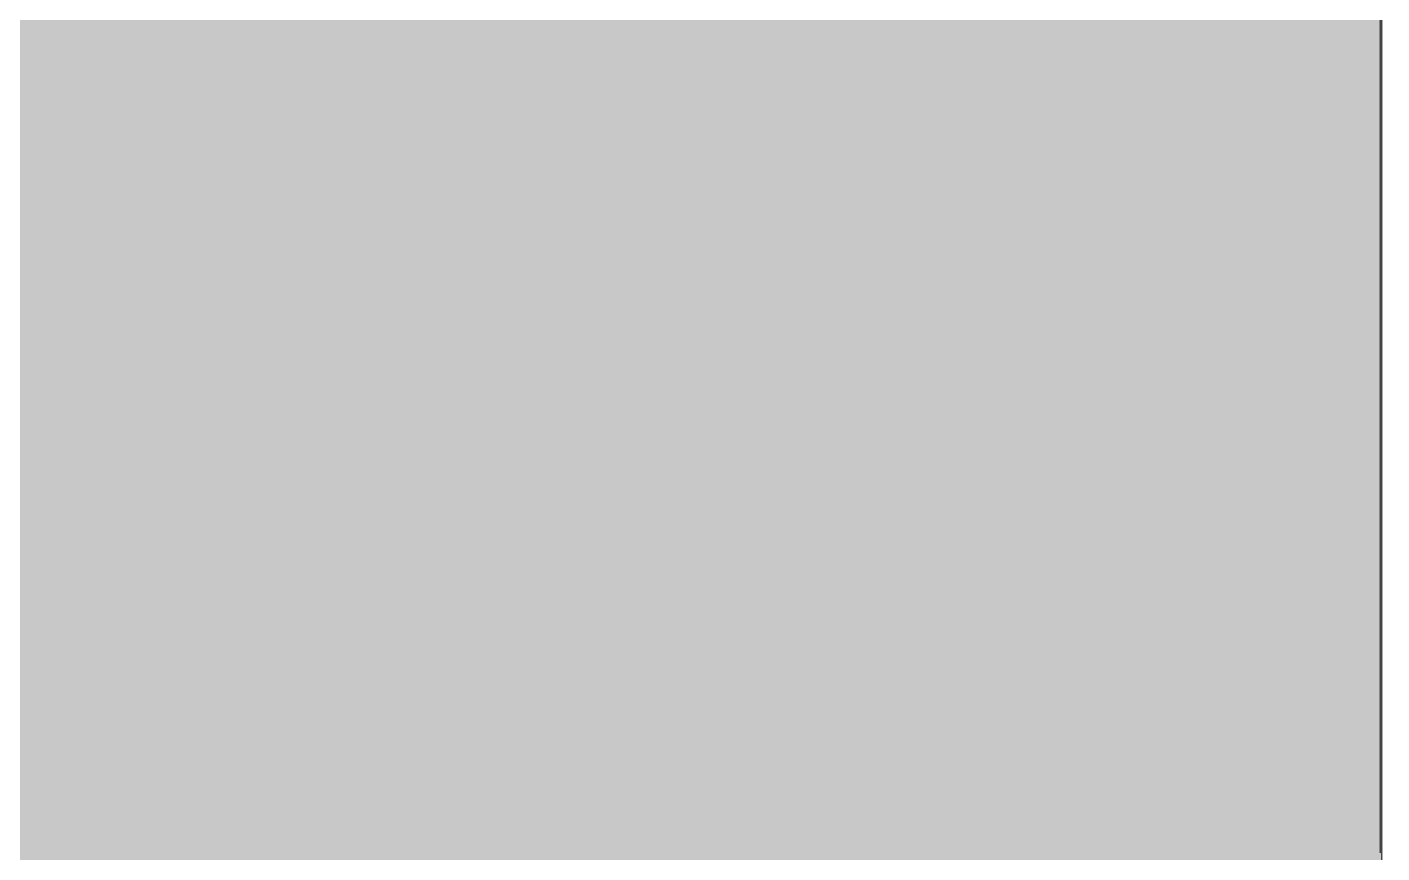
# Model space of a CAD drawing. Header units: millimetres. Extents: x -3817 to 677485, y -22715 to 103890.
# Drawn here: x -312.08 to -305.47, y -19530.28 to -19526.25 of the extents above; entities that cross this region are included whole.
import ezdxf

# ---------------------------------------------------------------- set-up
doc = ezdxf.new("R2010")
doc.units = ezdxf.units.MM
doc.layers.add('PDF _Геометрия', color=7, linetype='Continuous', true_color=0x1d1d1d)
doc.layers.add('PDF _Сплошная заливка', color=7, linetype='Continuous', true_color=0xffffff)

msp = doc.modelspace()

# ---------------------------------------------------------------- hatches: boundary and pattern name
at = {"layer": 'PDF _Сплошная заливка', "transparency": 33554559}
h = msp.add_hatch(color=256, dxfattribs=at)
h.paths.add_polyline_path([(-345.78, -19602.5344), (-305.4665, -19602.5344), (-305.4665, -19522.1436), (-321.3399, -19522.1436), (-321.4108, -19521.6416), (-332.749, -19521.6416), (-332.749, -19522.1436), (-348.7721, -19522.1436), (-348.7721, -19563.087), (-349.087, -19563.087), (-349.087, -19599.7688), (-345.78, -19599.7763), (-345.78, -19601.8635)], flags=0)
h.paths.add_polyline_path([(-332.3553, -19520.4054), (-321.3399, -19520.4054), (-321.4108, -19520.2539), (-332.749, -19520.2539), (-332.749, -19520.4054), (-332.434, -19520.4054)], flags=0)

# ---------------------------------------------------------------- linework, layer by layer
at = {"layer": 'PDF _Геометрия', "color": 253, "lineweight": 9, "true_color": 0xaaaaaa}
msp.add_lwpolyline([(-349.087, -19563.087), (-349.087, -19599.7688), (-345.78, -19599.7688), (-345.78, -19602.5344), (-318.0645, -19602.5344), (-305.4665, -19602.5344), (-305.4665, -19522.1436), (-321.3399, -19522.1436), (-321.3399, -19521.6416)], dxfattribs=at)
at = {"layer": 'PDF _Геометрия', "color": 7, "lineweight": 9}
for points in [[(-305.4743, -19526.1028), (-305.4743, -19526.2754), (-305.4743, -19526.4395), (-305.4743, -19526.5928), (-305.4743, -19526.7324), (-305.4743, -19526.8558), (-305.4743, -19526.9603), (-305.4743, -19527.0434), (-305.4743, -19527.2929), (-305.4743, -19527.5355), (-305.4743, -19527.7716), (-305.4743, -19528.0016), (-305.4743, -19528.2258), (-305.4743, -19528.3174), (-305.4743, -19528.4402), (-305.4743, -19528.5841), (-305.4743, -19528.7388), (-305.4743, -19528.8937), (-305.4743, -19529.0388), (-305.4743, -19529.1635), (-305.4743, -19529.2576), (-305.4743, -19529.3109), (-305.4743, -19528.4137), (-305.4743, -19528.2423), (-305.4743, -19528.089), (-305.4743, -19527.952), (-305.4743, -19527.8294), (-305.4743, -19527.7194), (-305.4743, -19527.6198), (-305.4743, -19527.5289), (-305.4743, -19527.4446), (-305.4743, -19527.3651), (-305.4743, -19527.4446), (-305.4743, -19527.5289), (-305.4743, -19527.6198), (-305.4743, -19527.7194), (-305.4743, -19527.8294), (-305.4743, -19527.952), (-305.4743, -19528.089), (-305.4743, -19528.2423), (-305.4743, -19528.4137), (-305.4743, -19529.3109), (-305.4743, -19529.3114), (-305.4743, -19529.312), (-305.4743, -19529.3126), (-305.4743, -19529.3132), (-305.4743, -19529.3138), (-305.4743, -19529.3144), (-305.4743, -19529.3149), (-305.4743, -19529.3155), (-305.4743, -19529.3162), (-305.4743, -19529.3168), (-305.4743, -19529.3175), (-305.4743, -19529.3182), (-305.4743, -19529.3188), (-305.4743, -19529.3195), (-305.4743, -19529.3203), (-305.4743, -19529.321), (-305.4743, -19529.3217), (-305.4743, -19529.3224), (-305.4743, -19529.3232), (-305.4743, -19529.3239), (-305.4743, -19529.3247), (-305.4743, -19529.3255), (-305.4743, -19529.3262), (-305.4743, -19529.3271), (-305.4743, -19529.3278), (-305.4743, -19529.3287), (-305.4743, -19529.3295), (-305.4743, -19529.3304), (-305.4743, -19529.3312), (-305.4743, -19529.3321), (-305.4743, -19529.3329), (-305.4743, -19529.3338), (-305.4743, -19529.3347), (-305.4743, -19529.3355), (-305.4743, -19529.3365), (-305.4743, -19529.3374), (-305.4743, -19529.3383), (-305.4743, -19529.3393), (-305.4743, -19529.3402), (-305.4743, -19529.3412), (-305.4743, -19529.3422), (-305.4743, -19529.3432), (-305.4743, -19529.3441), (-305.4743, -19529.3451), (-305.4743, -19529.3461), (-305.4743, -19529.3472), (-305.4743, -19529.3482), (-305.4743, -19529.3492), (-305.4743, -19529.3503), (-305.4743, -19529.3513), (-305.4743, -19529.3524), (-305.4743, -19529.3534), (-305.4743, -19529.3545), (-305.4743, -19529.3556), (-305.4743, -19529.3567), (-305.4743, -19529.3578), (-305.4743, -19529.3589), (-305.4743, -19529.3601), (-305.4743, -19529.3612), (-305.4743, -19529.3624), (-305.4743, -19529.3635), (-305.4743, -19529.3647), (-305.4743, -19529.3659), (-305.4743, -19529.3671), (-305.4743, -19529.3683), (-305.4743, -19529.3695), (-305.4743, -19529.3706), (-305.4743, -19529.3719), (-305.4743, -19529.3731), (-305.4743, -19529.3744), (-305.4743, -19529.3756), (-305.4743, -19529.3768), (-305.4743, -19529.3781), (-305.4743, -19529.3794), (-305.4743, -19529.3806), (-305.4743, -19529.3819), (-305.4743, -19529.3833), (-305.4743, -19529.3845), (-305.4743, -19529.3859), (-305.4743, -19529.3872), (-305.4743, -19529.3885), (-305.4743, -19529.3899), (-305.4743, -19529.3912), (-305.4743, -19529.3925), (-305.4743, -19529.3939), (-305.4743, -19529.3953), (-305.4743, -19529.3967), (-305.4743, -19529.398), (-305.4743, -19529.3995), (-305.4743, -19529.4008), (-305.4743, -19529.4023), (-305.4743, -19529.4036), (-305.4743, -19529.4051), (-305.4743, -19529.4065), (-305.4743, -19529.4079), (-305.4743, -19529.4094), (-305.4743, -19529.4108), (-305.4743, -19529.4124), (-305.4743, -19529.4138), (-305.4743, -19529.4152), (-305.4743, -19529.4168), (-305.4743, -19529.4183), (-305.4743, -19529.4197), (-305.4743, -19529.4213), (-305.4743, -19529.4228), (-305.4743, -19529.4243), (-305.4743, -19529.4258), (-305.4743, -19529.4274), (-305.4743, -19529.4289), (-305.4743, -19529.4304), (-305.4743, -19529.432), (-305.4743, -19529.4335), (-305.4743, -19529.4352), (-305.4743, -19529.4367), (-305.4743, -19529.4383), (-305.4743, -19529.4399), (-305.4743, -19529.4415), (-305.4743, -19529.4431), (-305.4743, -19529.4447), (-305.4743, -19529.4463), (-305.4743, -19529.448), (-305.4743, -19529.4496), (-305.4743, -19529.4513), (-305.4743, -19529.4529), (-305.4743, -19529.4546), (-305.4743, -19529.4562), (-305.4743, -19529.4579), (-305.4743, -19529.4595), (-305.4743, -19529.4612), (-305.4743, -19529.4629), (-305.4743, -19529.4646), (-305.4743, -19529.4663), (-305.4743, -19529.468), (-305.4743, -19529.4697), (-305.4743, -19529.4714), (-305.4743, -19529.4731), (-305.4743, -19529.4748), (-305.4743, -19529.4766), (-305.4743, -19529.4783), (-305.4743, -19529.4801), (-305.4743, -19529.4818), (-305.4743, -19529.4836), (-305.4743, -19529.4853), (-305.4743, -19529.4871), (-305.4743, -19529.4889), (-305.4743, -19529.4907), (-305.4743, -19529.4925), (-305.4743, -19529.4942), (-305.4743, -19529.496), (-305.4743, -19529.4978), (-305.4743, -19529.4997), (-305.4743, -19529.5014), (-305.4743, -19529.5033), (-305.4743, -19529.5051), (-305.4743, -19529.507), (-305.4743, -19529.5087), (-305.4743, -19529.5106), (-305.4743, -19529.5125), (-305.4743, -19529.5143), (-305.4743, -19529.5161), (-305.4743, -19529.518), (-305.4743, -19529.5198), (-305.4743, -19529.5218), (-305.4743, -19529.5237), (-305.4743, -19529.5255), (-305.4743, -19529.5274), (-305.4743, -19529.5293), (-305.4743, -19529.5312), (-305.4743, -19529.5331), (-305.4743, -19529.535), (-305.4743, -19529.5369), (-305.4743, -19529.5388), (-305.4743, -19529.5407), (-305.4743, -19529.5426), (-305.4743, -19529.5446), (-305.4743, -19529.5465), (-305.4743, -19529.5484), (-305.4743, -19529.5504), (-305.4743, -19529.5523), (-305.4743, -19529.5543), (-305.4743, -19529.5562), (-305.4743, -19529.5582), (-305.4743, -19529.5602), (-305.4743, -19529.5621), (-305.4743, -19529.5641), (-305.4743, -19529.566), (-305.4743, -19529.5681), (-305.4743, -19529.57), (-305.4743, -19529.5721), (-305.4743, -19529.574), (-305.4743, -19529.576), (-305.4743, -19529.578), (-305.4743, -19529.58), (-305.4743, -19529.582), (-305.4743, -19529.584), (-305.4743, -19529.586), (-305.4743, -19529.5881), (-305.4743, -19529.5901), (-305.4743, -19529.5921), (-305.4743, -19529.5941), (-305.4743, -19529.5961), (-305.4743, -19529.5982), (-305.4743, -19529.6002), (-305.4743, -19529.6023), (-305.4743, -19529.6044), (-305.4743, -19529.6064), (-305.4743, -19529.6084), (-305.4743, -19529.6105), (-305.4743, -19529.6126), (-305.4743, -19529.6146), (-305.4743, -19529.6166), (-305.4743, -19529.6188), (-305.4743, -19529.6208), (-305.4743, -19529.6229), (-305.4743, -19529.625), (-305.4743, -19529.6271), (-305.4743, -19529.6291), (-305.4743, -19529.6312), (-305.4743, -19529.6333), (-305.4743, -19529.6354), (-305.4743, -19529.6375), (-305.4743, -19529.6396), (-305.4743, -19529.6417), (-305.4743, -19529.6438), (-305.4743, -19529.6459), (-305.4743, -19529.648), (-305.4743, -19529.6501), (-305.4743, -19529.6523), (-305.4743, -19529.6544), (-305.4743, -19529.6565), (-305.4743, -19529.6586), (-305.4743, -19529.6607), (-305.4743, -19529.6629), (-305.4743, -19529.665), (-305.4743, -19529.6671), (-305.4743, -19529.6692), (-305.4743, -19529.6714), (-305.4743, -19529.6735), (-305.4743, -19529.6757), (-305.4743, -19529.6778), (-305.4743, -19529.68), (-305.4743, -19529.6821), (-305.4743, -19529.6842), (-305.4743, -19529.6863), (-305.4743, -19529.6885), (-305.4743, -19529.6907), (-305.4743, -19529.6929), (-305.4743, -19529.695), (-305.4743, -19529.6971), (-305.4743, -19529.6993), (-305.4743, -19529.7014), (-305.4743, -19529.7036), (-305.4743, -19529.7057), (-305.4743, -19529.7079), (-305.4743, -19529.7102), (-305.4743, -19529.7123), (-305.4743, -19529.7145), (-305.4743, -19529.7166), (-305.4743, -19529.7188), (-305.4743, -19529.721), (-305.4743, -19529.7231), (-305.4743, -19529.7253), (-305.4743, -19529.7274), (-305.4743, -19529.7296), (-305.4743, -19529.7319), (-305.4743, -19529.7341), (-305.4743, -19529.7362), (-305.4743, -19529.7384), (-305.4743, -19529.7406), (-305.4743, -19529.7427), (-305.4743, -19529.7449), (-305.4743, -19529.7471), (-305.4743, -19529.7493), (-305.4743, -19529.7515), (-305.4743, -19529.7536), (-305.4743, -19529.7558), (-305.4743, -19529.758), (-305.4743, -19529.7603), (-305.4743, -19529.7625), (-305.4743, -19529.7646), (-305.4743, -19529.7668), (-305.4743, -19529.769), (-305.4743, -19529.7712), (-305.4743, -19529.7734), (-305.4743, -19529.7756), (-305.4743, -19529.7777), (-305.4743, -19529.7799), (-305.4743, -19529.7821), (-305.4743, -19529.7843), (-305.4743, -19529.7865), (-305.4743, -19529.7887), (-305.4743, -19529.7909), (-305.4743, -19529.7931), (-305.4743, -19529.7953), (-305.4743, -19529.7975), (-305.4743, -19529.7997), (-305.4743, -19529.8019), (-305.4743, -19529.8041), (-305.4743, -19529.8062), (-305.4743, -19529.8084), (-305.4743, -19529.8106), (-305.4743, -19529.8128), (-305.4743, -19529.815), (-305.4743, -19529.8172), (-305.4743, -19529.8193), (-305.4743, -19529.8215), (-305.4743, -19529.8237), (-305.4743, -19529.8259), (-305.4743, -19529.8282), (-305.4743, -19529.8303), (-305.4743, -19529.8325), (-305.4743, -19529.8347), (-305.4743, -19529.8369), (-305.4743, -19529.839), (-305.4743, -19529.8412), (-305.4743, -19529.8434), (-305.4743, -19529.8455), (-305.4743, -19529.8477), (-305.4743, -19529.8499), (-305.4743, -19529.8521), (-305.4743, -19529.8543), (-305.4743, -19529.8565), (-305.4743, -19529.8586), (-305.4743, -19529.8608), (-305.4743, -19529.863), (-305.4743, -19529.8651), (-305.4743, -19529.8673), (-305.4743, -19529.8694), (-305.4743, -19529.8716), (-305.4743, -19529.8738), (-305.4743, -19529.876), (-305.4743, -19529.8781), (-305.4743, -19529.8803), (-305.4743, -19529.8824), (-305.4743, -19529.8846), (-305.4743, -19529.8867), (-305.4743, -19529.8888), (-305.4743, -19529.8911), (-305.4743, -19529.8932), (-305.4743, -19529.8953), (-305.4743, -19529.8975), (-305.4743, -19529.8996), (-305.4743, -19529.9017), (-305.4743, -19529.9039), (-305.4743, -19529.906), (-305.4743, -19529.9082), (-305.4743, -19529.9103), (-305.4743, -19529.9124), (-305.4743, -19529.9145), (-305.4743, -19529.9167), (-305.4743, -19529.9188), (-305.4743, -19529.9209), (-305.4743, -19529.923), (-305.4743, -19529.9251), (-305.4743, -19529.9273), (-305.4743, -19529.9294), (-305.4743, -19529.9315), (-305.4743, -19529.9335), (-305.4743, -19529.9356), (-305.4743, -19529.9378), (-305.4743, -19529.9399), (-305.4743, -19529.9419), (-305.4743, -19529.944), (-305.4743, -19529.9462), (-305.4743, -19529.9482), (-305.4743, -19529.9503), (-305.4743, -19529.9523), (-305.4743, -19529.9545), (-305.4743, -19529.9565), (-305.4743, -19529.9586), (-305.4743, -19529.9607), (-305.4743, -19529.9627), (-305.4743, -19529.9648), (-305.4743, -19529.9668), (-305.4743, -19529.9689), (-305.4743, -19529.9709), (-305.4743, -19529.973), (-305.4743, -19529.9751), (-305.4743, -19529.9771), (-305.4743, -19529.9791), (-305.4743, -19529.9812), (-305.4743, -19529.9832), (-305.4743, -19529.9852), (-305.4743, -19529.9873), (-305.4743, -19529.9892), (-305.4743, -19529.9913), (-305.4743, -19529.9933), (-305.4743, -19529.9953), (-305.4743, -19529.9973), (-305.4743, -19529.9993), (-305.4743, -19530.0013), (-305.4743, -19530.0033), (-305.4743, -19530.0052), (-305.4743, -19530.0073), (-305.4743, -19530.0092), (-305.4743, -19530.0113), (-305.4743, -19530.0132), (-305.4743, -19530.0152), (-305.4743, -19530.0171), (-305.4743, -19530.0191), (-305.4743, -19530.021), (-305.4743, -19530.023), (-305.4743, -19530.0249), (-305.4743, -19530.0269), (-305.4743, -19530.0288), (-305.4743, -19530.0308), (-305.4743, -19530.0327), (-305.4743, -19530.0346), (-305.4743, -19530.0365), (-305.4743, -19530.0385), (-305.4743, -19530.0403), (-305.4743, -19530.0423), (-305.4743, -19530.0442), (-305.4743, -19530.0461), (-305.4743, -19530.048), (-305.4743, -19530.0498), (-305.4743, -19530.0517), (-305.4743, -19530.0536), (-305.4743, -19530.0555), (-305.4743, -19530.0574), (-305.4743, -19530.0592), (-305.4743, -19530.0611), (-305.4743, -19530.0629), (-305.4743, -19530.0647), (-305.4743, -19530.0666), (-305.4743, -19530.0685), (-305.4743, -19530.0703), (-305.4743, -19530.0721), (-305.4743, -19530.0739), (-305.4743, -19530.0758), (-305.4743, -19530.0776), (-305.4743, -19530.0793), (-305.4743, -19530.0811), (-305.4743, -19530.083), (-305.4743, -19530.0848), (-305.4743, -19530.0865), (-305.4743, -19530.0883), (-305.4743, -19530.0901), (-305.4743, -19530.0918), (-305.4743, -19530.0936), (-305.4743, -19530.0954), (-305.4743, -19530.097), (-305.4743, -19530.0988), (-305.4743, -19530.1005), (-305.4743, -19530.1023), (-305.4743, -19530.104), (-305.4743, -19530.1057), (-305.4743, -19530.1075), (-305.4743, -19530.1092), (-305.4743, -19530.1109), (-305.4743, -19530.1126), (-305.4743, -19530.1143), (-305.4743, -19530.1159), (-305.4743, -19530.1176), (-305.4743, -19530.1193), (-305.4743, -19530.1209), (-305.4743, -19530.1226), (-305.4743, -19530.1242), (-305.4743, -19530.1259), (-305.4743, -19530.1275), (-305.4743, -19530.1291), (-305.4743, -19530.1307), (-305.4743, -19530.1323), (-305.4743, -19530.1339), (-305.4743, -19530.1355), (-305.4743, -19530.1371), (-305.4743, -19530.1388), (-305.4743, -19530.1404), (-305.4743, -19530.1419), (-305.4743, -19530.1435), (-305.4743, -19530.145), (-305.4743, -19530.1466), (-305.4743, -19530.1482), (-305.4743, -19530.1497), (-305.4743, -19530.1512), (-305.4743, -19530.1527), (-305.4743, -19530.1543), (-305.4743, -19530.1557), (-305.4743, -19530.1572), (-305.4743, -19530.1588), (-305.4743, -19530.1602), (-305.4743, -19530.1617), (-305.4743, -19530.1632), (-305.4743, -19530.1647), (-305.4743, -19530.1661), (-305.4743, -19530.1676), (-305.4743, -19530.169), (-305.4743, -19530.1705), (-305.4743, -19530.1719), (-305.4743, -19530.1733), (-305.4743, -19530.1747), (-305.4743, -19530.1761), (-305.4743, -19530.1775), (-305.4743, -19530.1789), (-305.4743, -19530.1803), (-305.4743, -19530.1816), (-305.4743, -19530.183), (-305.4743, -19530.1844), (-305.4743, -19530.1857), (-305.4743, -19530.1871), (-305.4743, -19530.1883), (-305.4743, -19530.1897), (-305.4743, -19530.1911), (-305.4743, -19530.1923), (-305.4743, -19530.1936), (-305.4743, -19530.195), (-305.4743, -19530.1962), (-305.4743, -19530.1975), (-305.4743, -19530.1988), (-305.4743, -19530.2), (-305.4743, -19530.2012), (-305.4743, -19530.2025), (-305.4743, -19530.2037), (-305.4743, -19530.205), (-305.4743, -19530.2061), (-305.4743, -19530.2073), (-305.4743, -19530.2085), (-305.4743, -19530.2097), (-305.4743, -19530.2109), (-305.4743, -19530.2121), (-305.4743, -19530.2133), (-305.4743, -19530.2144), (-305.4743, -19530.2156), (-305.4743, -19530.2167), (-305.4743, -19530.2178), (-305.4743, -19530.2189), (-305.4743, -19530.2201), (-305.4743, -19530.2211), (-305.4743, -19530.2222), (-305.4743, -19530.2233), (-305.4743, -19530.2244), (-305.4743, -19530.2254), (-305.4743, -19530.2265), (-305.4743, -19530.2275), (-305.4743, -19530.2285), (-305.4743, -19530.2295), (-305.4743, -19530.2306), (-305.4743, -19530.2316), (-305.4743, -19530.2325), (-305.4743, -19530.2335), (-305.4743, -19530.2345), (-305.4743, -19530.2355), (-305.4743, -19530.2364), (-305.4743, -19530.2373), (-305.4743, -19530.2383), (-305.4743, -19530.2392), (-305.4743, -19530.2401), (-305.4743, -19530.2411), (-305.4743, -19530.2419), (-305.4743, -19530.2429), (-305.4743, -19530.2437), (-305.4743, -19530.2445), (-305.4743, -19530.2454), (-305.4743, -19530.2462), (-305.4743, -19530.2471), (-305.4743, -19530.2479), (-305.4743, -19530.2487), (-305.4743, -19530.2496), (-305.4743, -19530.2503), (-305.4743, -19530.2511), (-305.4743, -19530.2518), (-305.4743, -19530.2526), (-305.4743, -19530.2534), (-305.4743, -19530.2541), (-305.4743, -19530.2548), (-305.4743, -19530.2556), (-305.4743, -19530.2562), (-305.4743, -19530.2569), (-305.4743, -19530.2576), (-305.4743, -19530.2583), (-305.4743, -19530.259), (-305.4743, -19530.2596), (-305.4743, -19530.2602), (-305.4743, -19530.2609), (-305.4743, -19530.2615), (-305.4743, -19530.2621), (-305.4743, -19530.2627), (-305.4743, -19530.2633), (-305.4743, -19530.2639), (-305.4743, -19530.2645), (-305.4743, -19530.265), (-305.4743, -19530.2655), (-305.4743, -19530.2661), (-305.4743, -19530.2666), (-305.4743, -19530.2671), (-305.4743, -19530.2676), (-305.4743, -19530.268), (-305.4743, -19530.2685), (-305.4743, -19530.269), (-305.4743, -19530.2695), (-305.4743, -19530.2699), (-305.4743, -19530.2703), (-305.4743, -19530.2707), (-305.4743, -19530.2711), (-305.4743, -19530.2715), (-305.4743, -19530.2718), (-305.4743, -19530.2723), (-305.4743, -19530.2726), (-305.4743, -19530.2729), (-305.4743, -19530.2733), (-305.4743, -19530.2735), (-305.4743, -19530.2739), (-305.4743, -19530.2742), (-305.4743, -19530.2745), (-305.4743, -19530.2747), (-305.4743, -19530.275), (-305.4743, -19530.2752), (-305.4743, -19530.2755), (-305.4743, -19530.2757), (-305.4743, -19530.2759), (-305.4743, -19530.2761), (-305.4743, -19530.2763), (-305.4743, -19530.2764)], [(-305.4743, -19530.2772), (-305.4743, -19530.277), (-305.4743, -19530.2767), (-305.4743, -19530.2763), (-305.4743, -19530.2758), (-305.4743, -19530.2753), (-305.4743, -19530.2748), (-305.4743, -19530.2741), (-305.4743, -19530.2735), (-305.4743, -19530.2727), (-305.4743, -19530.2718), (-305.4743, -19530.2709), (-305.4743, -19530.2699), (-305.4743, -19530.2689), (-305.4743, -19530.2678), (-305.4743, -19530.2667), (-305.4743, -19530.2654), (-305.4743, -19530.2641), (-305.4743, -19530.2628), (-305.4743, -19530.2613), (-305.4743, -19530.2599), (-305.4743, -19530.2584), (-305.4743, -19530.2568), (-305.4743, -19530.2551), (-305.4743, -19530.2534), (-305.4743, -19530.2516), (-305.4743, -19530.2498), (-305.4743, -19530.2479), (-305.4743, -19530.2459), (-305.4743, -19530.244), (-305.4743, -19530.2418), (-305.4743, -19530.2397), (-305.4743, -19530.2376), (-305.4743, -19530.2354), (-305.4743, -19530.2331), (-305.4743, -19530.2307), (-305.4743, -19530.2284), (-305.4743, -19530.2259), (-305.4743, -19530.2234), (-305.4743, -19530.2209), (-305.4743, -19530.2184), (-305.4743, -19530.2156), (-305.4743, -19530.213), (-305.4743, -19530.2102), (-305.4743, -19530.2074), (-305.4743, -19530.2046), (-305.4743, -19530.2017), (-305.4743, -19530.1988), (-305.4743, -19530.1958), (-305.4743, -19530.1928), (-305.4743, -19530.1897), (-305.4743, -19530.1866), (-305.4743, -19530.1834), (-305.4743, -19530.1802), (-305.4743, -19530.177), (-305.4743, -19530.1737), (-305.4743, -19530.1704), (-305.4743, -19530.167), (-305.4743, -19530.1636), (-305.4743, -19530.1601), (-305.4743, -19530.1566), (-305.4743, -19530.1531), (-305.4743, -19530.1494), (-305.4743, -19530.1459), (-305.4743, -19530.1421), (-305.4743, -19530.1385), (-305.4743, -19530.1348), (-305.4743, -19530.131), (-305.4743, -19530.1271), (-305.4743, -19530.1233), (-305.4743, -19530.1194), (-305.4743, -19530.1155), (-305.4743, -19530.1115), (-305.4743, -19530.1076), (-305.4743, -19530.1035), (-305.4743, -19530.0995), (-305.4743, -19530.0954), (-305.4743, -19530.0913), (-305.4743, -19530.0871), (-305.4743, -19530.0829), (-305.4743, -19530.0787), (-305.4743, -19530.0744), (-305.4743, -19530.0702), (-305.4743, -19530.0659), (-305.4743, -19530.0615), (-305.4743, -19530.0572), (-305.4743, -19530.0528), (-305.4743, -19530.0484), (-305.4743, -19530.0439), (-305.4743, -19530.0395), (-305.4743, -19530.035), (-305.4743, -19530.0304), (-305.4743, -19530.0259), (-305.4743, -19530.0213), (-305.4743, -19530.0168), (-305.4743, -19530.0121), (-305.4743, -19530.0074), (-305.4743, -19530.0028), (-305.4743, -19529.9981), (-305.4743, -19529.9935), (-305.4743, -19529.9887), (-305.4743, -19529.984), (-305.4743, -19529.9792), (-305.4743, -19529.9744), (-305.4743, -19529.9696), (-305.4743, -19529.9648), (-305.4743, -19529.96), (-305.4743, -19529.9551), (-305.4743, -19529.9502), (-305.4743, -19529.9453), (-305.4743, -19529.9404), (-305.4743, -19529.9355), (-305.4743, -19529.9306), (-305.4743, -19529.9256), (-305.4743, -19529.9206), (-305.4743, -19529.9156), (-305.4743, -19529.9106), (-305.4743, -19529.9056), (-305.4743, -19529.9006), (-305.4743, -19529.8956), (-305.4743, -19529.8906), (-305.4743, -19529.8855), (-305.4743, -19529.8805), (-305.4743, -19529.8755), (-305.4743, -19529.8704), (-305.4743, -19529.8653), (-305.4743, -19529.8602), (-305.4743, -19529.8551), (-305.4743, -19529.85), (-305.4743, -19529.8449), (-305.4743, -19529.8398), (-305.4743, -19529.8347), (-305.4743, -19529.8295), (-305.4743, -19529.8244), (-305.4743, -19529.8193), (-305.4743, -19529.8142), (-305.4743, -19529.809), (-305.4743, -19529.8039), (-305.4743, -19529.7987), (-305.4743, -19529.7936), (-305.4743, -19529.7885), (-305.4743, -19529.7833), (-305.4743, -19529.7782), (-305.4743, -19529.7731), (-305.4743, -19529.7679), (-305.4743, -19529.7628), (-305.4743, -19529.7576), (-305.4743, -19529.7525), (-305.4743, -19529.7474), (-305.4743, -19529.7423), (-305.4743, -19529.7371), (-305.4743, -19529.732), (-305.4743, -19529.7269), (-305.4743, -19529.7219), (-305.4743, -19529.7167), (-305.4743, -19529.7116), (-305.4743, -19529.7065), (-305.4743, -19529.7015), (-305.4743, -19529.6964), (-305.4743, -19529.6913), (-305.4743, -19529.6863), (-305.4743, -19529.6812), (-305.4743, -19529.6762), (-305.4743, -19529.6712), (-305.4743, -19529.6662), (-305.4743, -19529.6612), (-305.4743, -19529.6562), (-305.4743, -19529.6513), (-305.4743, -19529.6463), (-305.4743, -19529.6414), (-305.4743, -19529.6365), (-305.4743, -19529.6316), (-305.4743, -19529.6267), (-305.4743, -19529.6218), (-305.4743, -19529.617), (-305.4743, -19529.6121), (-305.4743, -19529.6072), (-305.4743, -19529.6025), (-305.4743, -19529.5977), (-305.4743, -19529.5929), (-305.4743, -19529.5882), (-305.4743, -19529.5834), (-305.4743, -19529.5788), (-305.4743, -19529.574), (-305.4743, -19529.5693), (-305.4743, -19529.5648), (-305.4743, -19529.5601), (-305.4743, -19529.5555), (-305.4743, -19529.551), (-305.4743, -19529.5464), (-305.4743, -19529.5419), (-305.4743, -19529.5374), (-305.4743, -19529.5329), (-305.4743, -19529.5284), (-305.4743, -19529.524), (-305.4743, -19529.5196), (-305.4743, -19529.5153), (-305.4743, -19529.5109), (-305.4743, -19529.5066), (-305.4743, -19529.5023), (-305.4743, -19529.4981), (-305.4743, -19529.4938), (-305.4743, -19529.4897), (-305.4743, -19529.4855), (-305.4743, -19529.4814), (-305.4743, -19529.4773), (-305.4743, -19529.4732), (-305.4743, -19529.4692), (-305.4743, -19529.4652), (-305.4743, -19529.4613), (-305.4743, -19529.4573), (-305.4743, -19529.4535), (-305.4743, -19529.4496), (-305.4743, -19529.4458), (-305.4743, -19529.4419), (-305.4743, -19529.4382), (-305.4743, -19529.4345), (-305.4743, -19529.4308), (-305.4743, -19529.4272), (-305.4743, -19529.4236), (-305.4743, -19529.4201), (-305.4743, -19529.4166), (-305.4743, -19529.4131), (-305.4743, -19529.4096), (-305.4743, -19529.4062), (-305.4743, -19529.4029), (-305.4743, -19529.3996), (-305.4743, -19529.3964), (-305.4743, -19529.3932), (-305.4743, -19529.39), (-305.4743, -19529.3868), (-305.4743, -19529.3838), (-305.4743, -19529.3807), (-305.4743, -19529.3778), (-305.4743, -19529.3748), (-305.4743, -19529.3719), (-305.4743, -19529.3691), (-305.4743, -19529.3663), (-305.4743, -19529.3635), (-305.4743, -19529.3608), (-305.4743, -19529.3582), (-305.4743, -19529.3556), (-305.4743, -19529.353), (-305.4743, -19529.3506), (-305.4743, -19529.3481), (-305.4743, -19529.3457), (-305.4743, -19529.3433), (-305.4743, -19529.3411), (-305.4743, -19529.3389), (-305.4743, -19529.3367), (-305.4743, -19529.3345), (-305.4743, -19529.3325), (-305.4743, -19529.3305), (-305.4743, -19529.3285), (-305.4743, -19529.3266), (-305.4743, -19529.3248), (-305.4743, -19529.323), (-305.4743, -19529.3213), (-305.4743, -19529.3196), (-305.4743, -19529.318), (-305.4743, -19529.3165), (-305.4743, -19529.3149), (-305.4743, -19529.3135), (-305.4743, -19529.3122), (-305.4743, -19529.3109), (-305.4743, -19529.2576), (-305.4743, -19529.1635), (-305.4743, -19529.0388), (-305.4743, -19528.8937), (-305.4743, -19528.7388), (-305.4743, -19528.5841), (-305.4743, -19528.4402), (-305.4743, -19528.3174), (-305.4743, -19528.2258), (-305.4743, -19528.0016), (-305.4743, -19527.7716), (-305.4743, -19527.5355), (-305.4743, -19527.2929), (-305.4743, -19527.0434), (-305.4743, -19526.9603), (-305.4743, -19526.8558), (-305.4743, -19526.7324), (-305.4743, -19526.5928), (-305.4743, -19526.4396), (-305.4743, -19526.2754), (-305.4743, -19526.1028)]]:
    msp.add_lwpolyline(points, dxfattribs=at)

doc.saveas('drawing.dxf')
